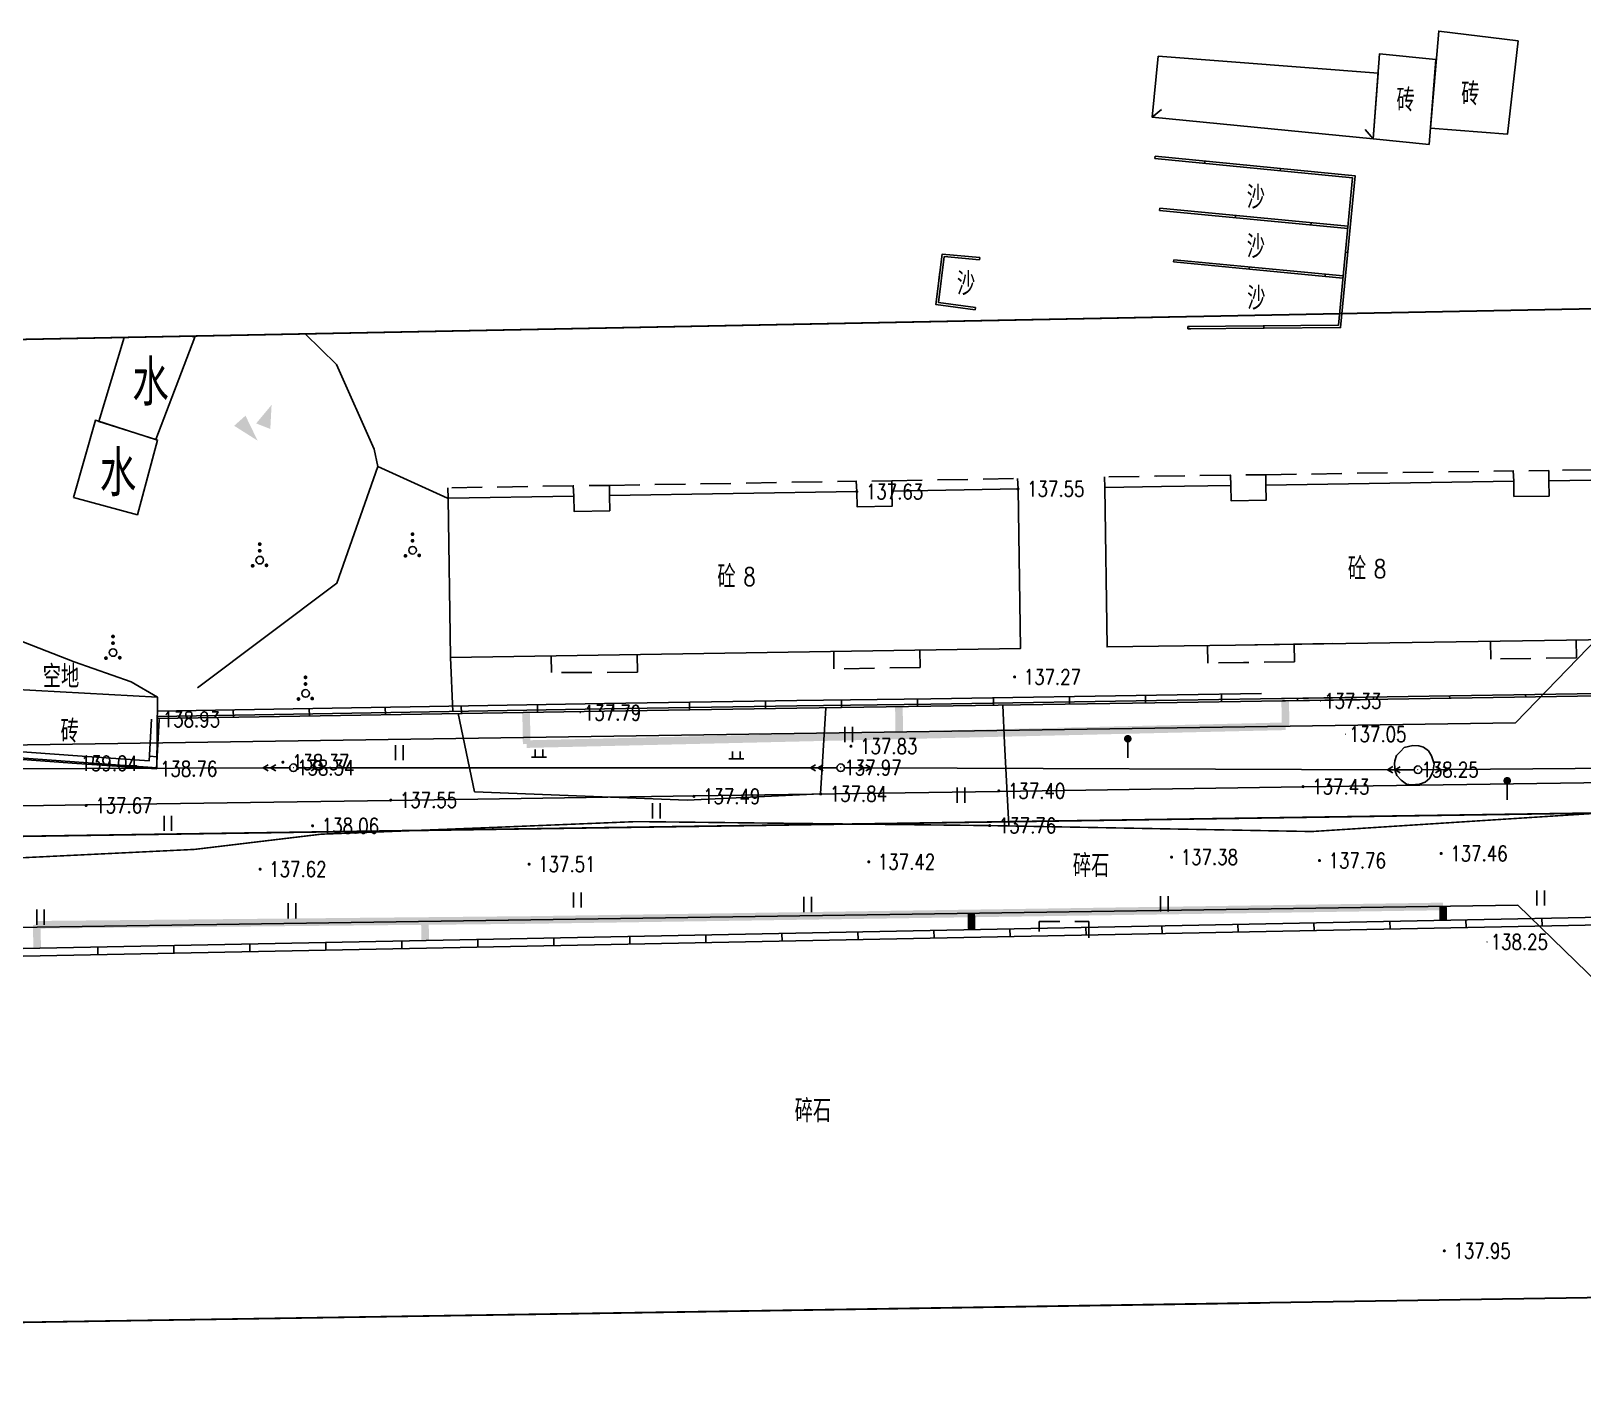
# Model space of a CAD drawing. Extents: x 529262 to 576451, y 2694391 to 2717535.
# Drawn here: x 564620.4 to 564722.4, y 2709980.8 to 2710069.6 of the extents above; entities that cross this region are included whole.
import ezdxf
from ezdxf.enums import TextEntityAlignment as Align
from ezdxf.xclip import XClip

# ---------------------------------------------------------------- set-up
doc = ezdxf.new("R2010")
doc.units = 0
doc.header["$XCLIPFRAME"] = 0
for name, pattern in [('ACAD_ISO12W100', [22, 12, -3, 0.5, -3, 0.5, -3]), ('X2', [10, 8, -2]), ('X5', [3, 2, -1])]:
    doc.linetypes.add(name, pattern=pattern)
for name, color, linetype in [('DLDW', 8, 'Continuous'), ('DLSS', 4, 'Continuous'), ('DMTZ', 8, 'Continuous'), ('GCD', 8, 'Continuous'), ('GPSCOMMON', 7, 'Continuous'), ('GXYZ', 8, 'Continuous'), ('JMD', 8, 'Continuous'), ('PP-COM', 7, 'Continuous'), ('RD-中线', 40, 'Continuous'), ('RD-红线', 7, 'Continuous'), ('ZBTZ', 8, 'Continuous'), ('ZJ', 7, 'Continuous'), ('污水管径标注_W10-', 202, 'Continuous'), ('道路中线', 90, 'Continuous')]:
    doc.layers.add(name, color=color, linetype=linetype)
doc.layers.add('控制界线1', color=30, linetype='ACAD_ISO12W100', lineweight=35)
doc.styles.add('HZ', font='rs.shx', dxfattribs={"width": 0.8, "bigfont": 'hztxt.shx'})
doc.linetypes.add('1033B', pattern='A,1,[159,AAA.SHX,S=1,R=0,X=0,Y=0],1', length=2)
doc.linetypes.add('10421', pattern='A,2,[150,AAA.SHX,S=0.5,R=0,X=0,Y=0.5],1e-11', length=2)
doc.linetypes.add('10422', pattern='A,0.75,[150,AAA.SHX,S=0.5,R=0,X=0,Y=0.5],1.5,[177,AAA.SHX,S=1,R=0,X=0,Y=0.4],0.75', length=3)
doc.linetypes.add('1161', pattern='A,0,[149,AAA.SHX,S=0.15,R=0,X=0,Y=0],-1.6', length=1.6)

# ---------------------------------------------------------------- blocks, each defined once
blk = doc.blocks.new('A$C19FD0107')
at = {"layer": 'RD-中线', "color": 8, "linetype": 'Continuous'}
blk.add_lwpolyline([(-6145.95, 15629.53), (-6583.68, 15623.04, -0.057862), (-6611.22, 15625.82), (-6627.55, 15629.41, 0.058625), (-6655.45, 15632.19), (-7132.06, 15623.67)], format="xyb", dxfattribs=at)
at = {"layer": 'RD-红线', "color": 8}
for points in [[(-6280.01, 15633.54), (-6271.14, 15642.67, 0.41408)], [(-6270.71, 15612.67), (-6279.85, 15621.54, 0.414347)]]:
    blk.add_lwpolyline(points, format="xyb", dxfattribs=at)
at = {"layer": 'RD-红线', "color": 8, "linetype": 'Continuous', "flags": 128}
for points in [[(-6280.01, 15633.54), (-6588.43, 15628.97)], [(-6279.85, 15621.54), (-6589.7, 15616.95)]]:
    blk.add_lwpolyline(points, dxfattribs=at)
blk = doc.blocks.new('GC200')
at = {"linetype": 'Continuous', "const_width": 0.2, "flags": 128}
blk.add_lwpolyline([(-0.1, 0, 1), (0.1, 0, 1)], format="xyb", close=True, dxfattribs=at)
blk = doc.blocks.new('gc013a')
at = {"linetype": 'Continuous'}
blk.add_line((0.5, 0), (4, 0), dxfattribs=at)
at = {"linetype": 'Continuous', "flags": 128}
for points in [[(2.31, -0.4), (3, 0), (2.31, 0.4)], [(3.31, -0.4), (4, 0), (3.31, 0.4)]]:
    blk.add_lwpolyline(points, dxfattribs=at)
blk = doc.blocks.new('gc170')
at = {"color": 8, "linetype": 'Continuous'}
blk.add_circle((0, 0), 0.5, dxfattribs=at)
blk = doc.blocks.new('gc165')
at = {"color": 8}
blk.add_line((0, 0), (0, 2), dxfattribs=at)
at = {"color": 8, "const_width": 0.5}
blk.add_lwpolyline([(-0.25, 2.5, 1), (0.25, 2.5, 1)], format="xyb", close=True, dxfattribs=at)
blk = doc.blocks.new('gc090')
at = {"color": 8}
for points in [[(1.07, 1.45, 0, 1, 0), (0.52, 0.05, 1, 1, 0)], [(-1.02, 0.41, 1, 0, 0), (0.15, -0.9, 0, 0, 0)]]:
    blk.add_lwpolyline(points, format="xyseb", dxfattribs=at)
blk = doc.blocks.new('gc121')
at = {"color": 8}
for p, q in [((-0.5, -1), (-0.5, 1)), ((0.5, -1), (0.5, 1))]:
    blk.add_line(p, q, dxfattribs=at)
blk = doc.blocks.new('gc119')
at = {"color": 8}
for p, q in [((-1, 0), (1, 0)), ((-0.5, 1), (-0.5, 0)), ((0.5, 1), (0.5, 0))]:
    blk.add_line(p, q, dxfattribs=at)
blk = doc.blocks.new('gc160')
at = {"color": 8, "const_width": 0.25}
for points in [[(1.58, 3.35, 1), (1.83, 3.35, 1)], [(1.58, 2.48, 1), (1.83, 2.48, 1)], [(0.65, 0.5, 1), (0.9, 0.5, 1)], [(2.46, 0.56, 1), (2.71, 0.56, 1)]]:
    blk.add_lwpolyline(points, format="xyb", close=True, dxfattribs=at)
at = {"color": 8}
blk.add_circle((1.71, 1.24), 0.5, dxfattribs=at)

msp = doc.modelspace()

# ---------------------------------------------------------------- linework, layer by layer
at = {"layer": 'DLDW', "color": 252, "linetype": '10421', "flags": 128}
msp.add_lwpolyline([(564630.906, 2710049.57), (564631.125, 2710049.509), (564628.576, 2710042.768), (564624.821, 2710043.967), (564626.494, 2710049.483)], dxfattribs=at)
msp.add_lwpolyline([(564623.157, 2710038.968), (564624.599, 2710044.038), (564628.684, 2710042.734), (564627.359, 2710037.824)], close=True, dxfattribs=at)
at = {"layer": 'DLSS', "linetype": 'X5'}
msp.add_line((564706.807, 2710025.65), (564707.78, 2710025.665), dxfattribs=at)
msp.add_line((564706.807, 2710025.65), (564707.78, 2710025.665), dxfattribs=at)
at = {"layer": 'DLSS', "linetype": 'X2', "const_width": 0.1, "elevation": 139.065, "flags": 128}
msp.add_lwpolyline([(564614.998, 2710015.203), (564616.215, 2710015.098), (564631.121, 2710015.821), (564639.419, 2710016.818), (564650.528, 2710017.256), (564660.184, 2710017.649), (564683.411, 2710017.386), (564704.59, 2710016.995), (564817.388, 2710024.229), (564820.313, 2710026.08), (564830.77, 2710029.122)], dxfattribs=at)
at = {"layer": 'DMTZ', "linetype": '1033B', "elevation": 140.093, "flags": 128}
msp.add_lwpolyline([(564638.381, 2710049.716), (564640.445, 2710047.708), (564642.92, 2710042.144), (564643.162, 2710040.996), (564640.468, 2710033.317), (564631.304, 2710026.446)], dxfattribs=at)
at = {"layer": 'DMTZ', "linetype": '10422', "elevation": 138.378, "flags": 128}
msp.add_lwpolyline([(564710.828, 2710020.114), (564710.466, 2710020.364), (564710.197, 2710020.689), (564710.086, 2710020.976), (564710.028, 2710021.455), (564710.058, 2710021.634), (564710.16, 2710021.995), (564710.42, 2710022.264), (564710.679, 2710022.524), (564711.249, 2710022.662), (564711.643, 2710022.626), (564711.949, 2710022.533), (564712.265, 2710022.292), (564712.468, 2710021.977), (564712.635, 2710021.439), (564712.561, 2710020.911), (564712.366, 2710020.512), (564712.061, 2710020.244), (564711.68, 2710020.114), (564711.124, 2710020.058)], close=True, dxfattribs=at)
at = {"layer": 'GPSCOMMON', "const_width": 0.5}
for points in [[(564652.959, 2710022.744), (564652.924, 2710024.821)], [(564677.466, 2710023.32), (564677.439, 2710025.2)], [(564702.871, 2710023.917), (564702.845, 2710025.587)], [(564652.959, 2710022.744), (564702.871, 2710023.917)], [(564653.13, 2710011.179), (564713.224, 2710012.069)], [(564682.202, 2710011.61), (564682.224, 2710010.544)], [(564713.224, 2710012.069), (564713.242, 2710011.16)], [(564653.13, 2710011.179), (564620.736, 2710010.864)], [(564620.736, 2710010.864), (564620.767, 2710009.324)], [(564646.264, 2710011.112), (564646.29, 2710009.831)]]:
    msp.add_lwpolyline(points, dxfattribs=at)
at = {"layer": 'GXYZ', "linetype": 'Continuous'}
for p, q in [((564635.622, 2710021.18), (564608.775, 2710021.077)), ((564671.617, 2710021.19), (564639.622, 2710021.188)), ((564709.57, 2710021.063), (564675.617, 2710021.183)), ((564755.379, 2710021.427), (564713.57, 2710021.073))]:
    msp.add_line(p, q, dxfattribs=at)
at = {"layer": 'JMD', "linetype": 'Continuous'}
for p, q in [((564694.101, 2710063.965), (564694.718, 2710064.474)), ((564708.623, 2710062.554), (564708.108, 2710063.167)), ((564694.289, 2710061.4), (564694.274, 2710061.251)), ((564697.553, 2710061.08), (564697.539, 2710060.931)), ((564702.529, 2710060.593), (564702.515, 2710060.443)), ((564694.595, 2710057.981), (564694.58, 2710057.832)), ((564699.572, 2710057.503), (564699.557, 2710057.354)), ((564704.549, 2710057.025), (564704.535, 2710056.876)), ((564706.974, 2710056.792), (564706.96, 2710056.643)), ((564682.745, 2710054.596), (564682.758, 2710054.745)), ((564695.523, 2710054.596), (564695.508, 2710054.447)), ((564706.96, 2710055.072), (564706.81, 2710055.086)), ((564680.071, 2710053.273), (564680.135, 2710053.769)), ((564700.5, 2710054.118), (564700.485, 2710053.969)), ((564705.477, 2710053.64), (564705.463, 2710053.491)), ((564706.661, 2710053.526), (564706.646, 2710053.377)), ((564682.486, 2710051.446), (564682.465, 2710051.297)), ((564696.446, 2710050.044), (564696.444, 2710050.194)), ((564696.446, 2710050.044), (564696.444, 2710050.194)), ((564701.445, 2710050.089), (564701.444, 2710050.239)), ((564701.445, 2710050.089), (564701.444, 2710050.239)), ((564698.664, 2710025.521), (564698.656, 2710026.021)), ((564718.661, 2710025.838), (564718.659, 2710025.988)), ((564633.672, 2710024.503), (564633.663, 2710025.002)), ((564638.671, 2710024.585), (564638.663, 2710025.085)), ((564643.67, 2710024.668), (564643.662, 2710025.168)), ((564648.67, 2710024.751), (564648.661, 2710025.25)), ((564653.669, 2710024.833), (564653.661, 2710025.333)), ((564653.669, 2710024.833), (564653.666, 2710024.983)), ((564658.668, 2710024.915), (564658.66, 2710025.415)), ((564658.668, 2710024.915), (564658.666, 2710025.065)), ((564663.668, 2710024.994), (564663.66, 2710025.493)), ((564663.668, 2710024.994), (564663.665, 2710025.144)), ((564668.667, 2710025.072), (564668.659, 2710025.572)), ((564668.667, 2710025.072), (564668.665, 2710025.222)), ((564673.666, 2710025.146), (564673.659, 2710025.646)), ((564673.666, 2710025.146), (564673.664, 2710025.296)), ((564678.666, 2710025.218), (564678.659, 2710025.717)), ((564678.666, 2710025.218), (564678.664, 2710025.368)), ((564678.666, 2710025.218), (564678.664, 2710025.368)), ((564683.665, 2710025.292), (564683.658, 2710025.792)), ((564683.665, 2710025.292), (564683.663, 2710025.442)), ((564683.665, 2710025.292), (564683.663, 2710025.442)), ((564688.665, 2710025.368), (564688.657, 2710025.868)), ((564688.665, 2710025.368), (564688.663, 2710025.518)), ((564688.665, 2710025.368), (564688.663, 2710025.518)), ((564693.664, 2710025.444), (564693.657, 2710025.944)), ((564693.664, 2710025.444), (564693.662, 2710025.594)), ((564693.664, 2710025.444), (564693.662, 2710025.594)), ((564698.664, 2710025.521), (564698.661, 2710025.671)), ((564698.664, 2710025.521), (564698.661, 2710025.671)), ((564703.663, 2710025.6), (564703.661, 2710025.75)), ((564703.663, 2710025.6), (564703.661, 2710025.75)), ((564703.663, 2710025.6), (564703.661, 2710025.75)), ((564703.663, 2710025.6), (564703.661, 2710025.75)), ((564708.662, 2710025.679), (564708.66, 2710025.829)), ((564708.662, 2710025.679), (564708.66, 2710025.829)), ((564713.662, 2710025.758), (564713.659, 2710025.908)), ((564628.672, 2710024.42), (564628.67, 2710024.57)), ((564633.672, 2710024.503), (564633.669, 2710024.652)), ((564638.671, 2710024.585), (564638.669, 2710024.735)), ((564643.67, 2710024.668), (564643.668, 2710024.818)), ((564648.67, 2710024.751), (564648.667, 2710024.9)), ((564624.416, 2710021.407), (564624.451, 2710021.906)), ((564624.416, 2710021.407), (564624.451, 2710021.906)), ((564628.65, 2710021.917), (564628.151, 2710021.945)), ((564628.65, 2710021.917), (564628.151, 2710021.945)), ((564689.737, 2710010.693), (564689.747, 2710010.193)), ((564694.736, 2710010.792), (564694.746, 2710010.292)), ((564699.735, 2710010.892), (564699.745, 2710010.392)), ((564704.734, 2710010.991), (564704.744, 2710010.491)), ((564709.733, 2710011.09), (564709.743, 2710010.59)), ((564714.732, 2710011.189), (564714.742, 2710010.689)), ((564719.731, 2710011.289), (564719.741, 2710010.789)), ((564639.747, 2710009.701), (564639.757, 2710009.201)), ((564644.746, 2710009.8), (564644.756, 2710009.3)), ((564649.745, 2710009.899), (564649.755, 2710009.399)), ((564654.744, 2710009.999), (564654.754, 2710009.499)), ((564659.743, 2710010.098), (564659.753, 2710009.598)), ((564664.742, 2710010.197), (564664.752, 2710009.697)), ((564669.741, 2710010.296), (564669.751, 2710009.796)), ((564674.74, 2710010.395), (564674.75, 2710009.896)), ((564679.739, 2710010.495), (564679.749, 2710009.995)), ((564684.738, 2710010.594), (564684.748, 2710010.094)), ((564624.75, 2710009.403), (564624.76, 2710008.903)), ((564629.749, 2710009.502), (564629.759, 2710009.002)), ((564634.748, 2710009.602), (564634.758, 2710009.102))]:
    msp.add_line(p, q, dxfattribs=at)
at = {"layer": 'JMD', "linetype": 'Continuous', "elevation": 137.126, "flags": 128}
msp.add_lwpolyline([(564712.394, 2710063.234), (564717.461, 2710062.842), (564718.159, 2710068.981), (564712.943, 2710069.631)], close=True, dxfattribs=at)
at = {"layer": 'JMD', "linetype": 'Continuous', "flags": 128}
for points in [[(564694.482, 2710067.98), (564694.101, 2710063.965), (564708.623, 2710062.554), (564708.956, 2710066.86)], [(564712.312, 2710062.176), (564712.744, 2710067.759), (564709.055, 2710068.137), (564708.623, 2710062.554)], [(564647.959, 2710028.428), (564647.791, 2710038.916), (564656.056, 2710039.044), (564656.072, 2710038.044), (564658.421, 2710038.083), (564658.405, 2710039.083), (564674.668, 2710039.347), (564674.684, 2710038.347), (564676.99, 2710038.385), (564676.974, 2710039.385), (564685.272, 2710039.524), (564685.439, 2710029.036)], [(564647.959, 2710028.428), (564647.791, 2710038.916), (564656.056, 2710039.044), (564656.072, 2710038.044), (564658.421, 2710038.083), (564658.405, 2710039.083), (564674.668, 2710039.347), (564674.684, 2710038.347), (564676.99, 2710038.385), (564676.974, 2710039.385), (564685.272, 2710039.524), (564685.439, 2710029.036)], [(564617.445, 2710026.455), (564628.686, 2710025.82), (564628.642, 2710021.181), (564617.168, 2710022.012)]]:
    msp.add_lwpolyline(points, close=True, dxfattribs=at)
at = {"layer": 'JMD', "linetype": 'Continuous'}
for points in [[(564696.444, 2710050.194), (564706.349, 2710050.284), (564707.28, 2710059.976), (564694.274, 2710061.251)], [(564696.446, 2710050.044), (564706.486, 2710050.135), (564707.444, 2710060.111), (564694.289, 2710061.4)], [(564682.758, 2710054.745), (564680.288, 2710054.964), (564679.865, 2710051.661), (564682.465, 2710051.297)], [(564682.745, 2710054.596), (564680.419, 2710054.802), (564680.033, 2710051.789), (564682.486, 2710051.446)], [(564696.444, 2710050.194), (564696.574, 2710050.195)], [(564696.446, 2710050.044), (564696.642, 2710050.046)]]:
    msp.add_lwpolyline(points, dxfattribs=at)
at = {"layer": 'JMD', "linetype": 'Continuous', "flags": 128}
for points in [[(564694.58, 2710057.832), (564706.96, 2710056.643)], [(564694.595, 2710057.981), (564706.974, 2710056.792)], [(564695.523, 2710054.596), (564706.661, 2710053.526)], [(564695.508, 2710054.447), (564706.646, 2710053.377)], [(564699.568, 2710029.26), (564691.13, 2710029.135), (564690.977, 2710039.623), (564694.701, 2710039.678)], [(564699.568, 2710029.26), (564691.13, 2710029.135), (564690.977, 2710039.623), (564694.701, 2710039.678)], [(564694.701, 2710039.678), (564699.27, 2710039.746), (564699.285, 2710038.746), (564701.588, 2710038.777), (564701.573, 2710039.777), (564717.871, 2710040.028), (564717.886, 2710039.028), (564720.203, 2710039.052), (564720.188, 2710040.052), (564728.458, 2710040.178), (564728.611, 2710029.69), (564699.568, 2710029.26)], [(564694.701, 2710039.678), (564699.27, 2710039.746), (564699.285, 2710038.746), (564701.588, 2710038.777), (564701.584, 2710039.04)], [(564705.934, 2710029.354), (564699.568, 2710029.26)], [(564628.664, 2710024.92), (564658.067, 2710025.406), (564670.722, 2710025.604), (564679.534, 2710025.73), (564695.737, 2710025.975), (564701.287, 2710026.063)], [(564701.225, 2710025.712), (564747.006, 2710026.436), (564762.969, 2710026.658), (564783.387, 2710026.955)], [(564701.295, 2710025.563), (564747.009, 2710026.286), (564762.971, 2710026.508), (564783.389, 2710026.805)], [(564628.67, 2710024.57), (564658.073, 2710025.056), (564670.727, 2710025.254), (564679.538, 2710025.38), (564695.742, 2710025.625), (564701.225, 2710025.712)], [(564628.67, 2710024.57), (564658.073, 2710025.056), (564670.727, 2710025.254), (564679.538, 2710025.38), (564695.742, 2710025.625), (564701.225, 2710025.712)], [(564628.672, 2710024.42), (564658.076, 2710024.906), (564670.73, 2710025.104), (564679.541, 2710025.23), (564695.745, 2710025.475), (564701.295, 2710025.563)], [(564628.672, 2710024.42), (564658.076, 2710024.906), (564670.73, 2710025.104), (564679.541, 2710025.23), (564695.745, 2710025.475), (564701.295, 2710025.563)], [(564701.225, 2710025.712), (564707.525, 2710025.811)], [(564701.295, 2710025.563), (564707.592, 2710025.662)], [(564599.688, 2710024.285), (564601.306, 2710024.329), (564602.78, 2710023.47), (564606.136, 2710023.232), (564623.417, 2710021.978), (564628.134, 2710021.651), (564628.29, 2710024.392)], [(564599.688, 2710024.285), (564601.306, 2710024.329), (564602.78, 2710023.47), (564606.136, 2710023.232), (564623.417, 2710021.978), (564628.134, 2710021.651), (564628.29, 2710024.392)], [(564599.702, 2710023.785), (564601.177, 2710023.825), (564602.629, 2710022.979), (564606.1, 2710022.733), (564623.382, 2710021.479), (564628.605, 2710021.117), (564628.789, 2710024.364)], [(564599.702, 2710023.785), (564601.177, 2710023.825), (564602.629, 2710022.979), (564606.1, 2710022.733), (564623.382, 2710021.479), (564628.605, 2710021.117), (564628.789, 2710024.364)], [(564829.709, 2710013.472), (564472.921, 2710006.389)], [(564829.719, 2710012.972), (564472.931, 2710005.89)]]:
    msp.add_lwpolyline(points, dxfattribs=at)
at = {"layer": 'JMD', "linetype": 'X5'}
for points in [[(564699.27, 2710039.746), (564699.241, 2710040.428), (564690.963, 2710040.311), (564690.977, 2710039.623)], [(564699.27, 2710039.746), (564699.241, 2710040.428), (564690.963, 2710040.311), (564690.977, 2710039.623)], [(564699.27, 2710039.746), (564699.241, 2710040.428), (564694.383, 2710040.359)], [(564699.27, 2710039.746), (564699.241, 2710040.428), (564694.383, 2710040.359)], [(564701.573, 2710039.777), (564701.578, 2710040.458), (564717.842, 2710040.71), (564717.871, 2710040.028)], [(564656.056, 2710039.044), (564656.027, 2710039.726), (564647.781, 2710039.594), (564647.791, 2710038.916)], [(564658.405, 2710039.083), (564658.396, 2710039.756), (564674.639, 2710040.029), (564674.668, 2710039.347)], [(564658.405, 2710039.083), (564658.396, 2710039.756), (564674.639, 2710040.029), (564674.668, 2710039.347)], [(564676.974, 2710039.385), (564676.976, 2710040.059), (564685.232, 2710040.203), (564685.272, 2710039.524)], [(564676.974, 2710039.385), (564676.976, 2710040.059), (564685.232, 2710040.203), (564685.272, 2710039.524)], [(564703.445, 2710029.317), (564703.462, 2710028.161), (564697.749, 2710028.069), (564697.731, 2710029.233)], [(564703.445, 2710029.317), (564703.462, 2710028.161), (564697.749, 2710028.069), (564697.731, 2710029.233)], [(564703.445, 2710029.317), (564703.462, 2710028.161), (564700.107, 2710028.107)], [(564703.445, 2710029.317), (564703.462, 2710028.161), (564700.107, 2710028.107)], [(564721.985, 2710029.592), (564722.003, 2710028.425), (564716.365, 2710028.332), (564716.347, 2710029.508)], [(564660.227, 2710028.627), (564660.246, 2710027.47), (564654.59, 2710027.446), (564654.572, 2710028.536)], [(564678.821, 2710028.929), (564678.84, 2710027.785), (564673.17, 2710027.683), (564673.151, 2710028.837)], [(564678.821, 2710028.929), (564678.84, 2710027.785), (564673.17, 2710027.683), (564673.151, 2710028.837)]]:
    msp.add_lwpolyline(points, dxfattribs=at)
at = {"layer": 'JMD', "linetype": 'X5', "elevation": 137.55, "flags": 128}
for points in [[(564701.573, 2710039.777), (564701.578, 2710040.458), (564699.241, 2710040.428), (564699.27, 2710039.746)], [(564701.573, 2710039.777), (564701.578, 2710040.458), (564699.241, 2710040.428), (564699.27, 2710039.746)], [(564701.573, 2710039.777), (564701.578, 2710040.458), (564699.241, 2710040.428), (564699.27, 2710039.746)], [(564701.573, 2710039.777), (564701.578, 2710040.458), (564699.241, 2710040.428), (564699.27, 2710039.746)], [(564720.188, 2710040.052), (564720.179, 2710040.74), (564717.842, 2710040.71), (564717.871, 2710040.028)], [(564658.405, 2710039.083), (564658.396, 2710039.756), (564656.027, 2710039.726), (564656.056, 2710039.044)], [(564676.974, 2710039.385), (564676.976, 2710040.059), (564674.639, 2710040.029), (564674.668, 2710039.347)], [(564676.974, 2710039.385), (564676.976, 2710040.059), (564674.639, 2710040.029), (564674.668, 2710039.347)]]:
    msp.add_lwpolyline(points, dxfattribs=at)
at = {"layer": 'JMD', "linetype": 'X5', "flags": 128}
for points in [[(564728.458, 2710040.178), (564728.421, 2710040.837), (564720.179, 2710040.74), (564720.188, 2710040.052)], [(564689.94, 2710009.995), (564689.925, 2710011.088), (564686.664, 2710011.074), (564686.68, 2710009.947)], [(564689.94, 2710009.995), (564689.925, 2710011.088), (564686.664, 2710011.074), (564686.68, 2710009.947)], [(564689.94, 2710009.995), (564689.925, 2710011.088), (564686.664, 2710011.074), (564686.68, 2710009.947)]]:
    msp.add_lwpolyline(points, dxfattribs=at)
at = {"layer": 'ZBTZ', "linetype": '1161', "elevation": 140.093, "flags": 128}
msp.add_lwpolyline([(564643.162, 2710040.996), (564647.744, 2710038.916)], dxfattribs=at)
at = {"layer": 'ZBTZ', "linetype": '1161', "flags": 128}
for points in [[(564614.998, 2710031.289), (564615.368, 2710031.21), (564623.204, 2710028.153), (564626.948, 2710026.841), (564628.686, 2710025.82), (564628.686, 2710025.82)], [(564647.959, 2710028.428), (564648.108, 2710024.891)]]:
    msp.add_lwpolyline(points, dxfattribs=at)
at = {"layer": 'ZBTZ', "linetype": '1161'}
for points in [[(564672.625, 2710025.131), (564672.291, 2710019.468), (564663.52, 2710019.047), (564649.537, 2710019.613), (564648.457, 2710024.747)], [(564672.625, 2710025.131), (564672.291, 2710019.468), (564663.52, 2710019.047), (564649.537, 2710019.613), (564648.457, 2710024.747)], [(564684.675, 2710017.363), (564684.652, 2710017.813), (564684.395, 2710022.797), (564684.266, 2710025.301)], [(564684.675, 2710017.363), (564684.652, 2710017.813), (564684.395, 2710022.797), (564684.266, 2710025.301)], [(564684.675, 2710017.363), (564684.652, 2710017.813), (564684.395, 2710022.797), (564684.266, 2710025.301)]]:
    msp.add_lwpolyline(points, dxfattribs=at)
at = {"layer": '控制界线1', "color": 252, "linetype": 'Continuous', "flags": 128}
for points in [[(564755.82, 2710052.009), (564381.075, 2710044.69), (564375.334, 2709980.803), (564584.871, 2709984.176), (564781.181, 2709987.275)], [(564755.82, 2710052.009), (564381.075, 2710044.69), (564375.334, 2709980.803), (564584.871, 2709984.176), (564781.181, 2709987.275)], [(564755.82, 2710052.009), (564381.075, 2710044.69), (564375.334, 2709980.803), (564584.871, 2709984.176), (564781.181, 2709987.275)], [(564696.282, 2710050.846), (564381.075, 2710044.69), (564375.334, 2709980.803), (564584.871, 2709984.176), (564701.191, 2709986.012)], [(564696.282, 2710050.846), (564381.075, 2710044.69), (564375.334, 2709980.803), (564584.871, 2709984.176), (564701.191, 2709986.012)], [(564696.282, 2710050.846), (564381.075, 2710044.69), (564375.334, 2709980.803), (564584.871, 2709984.176), (564701.191, 2709986.012)]]:
    msp.add_lwpolyline(points, dxfattribs=at)
at = {"layer": '污水管径标注_W10-'}
msp.add_lwpolyline([(564504.036, 2710016.969), (564524.034, 2710017.266), (564544.031, 2710017.562), (564564.029, 2710017.859), (564584.027, 2710018.155), (564604.025, 2710018.452), (564624.023, 2710018.748), (564644.02, 2710019.044), (564664.018, 2710019.341), (564684.016, 2710019.637), (564704.014, 2710019.934), (564724.012, 2710020.23), (564744.009, 2710020.527), (564764.007, 2710020.854), (564784.004, 2710021.181), (564804.002, 2710021.45), (564824, 2710021.718)], dxfattribs=at)
at = {"layer": '道路中线'}
msp.add_lwpolyline([(564377.047, 2710013.07), (564855.244, 2710020.159)], dxfattribs=at)

# ---------------------------------------------------------------- block references
at = {"layer": 'DMTZ', "linetype": 'Continuous', "rotation": 0.0144706363646482}
msp.add_blockref('gc090', (564635.113, 2710043.598, -0.055), dxfattribs=at)
at = {"layer": 'GCD', "linetype": 'Continuous'}
ref = msp.add_blockref('GC200', (564674.668, 2710039.347, 137.63), dxfattribs=dict(at, xscale=0.5, yscale=0.5, zscale=0.5))
ref.add_attrib('height', '137.63', dxfattribs={"linetype": 'Continuous', "height": 1, "style": 'HZ', "width": 0.8}).set_placement((564675.268, 2710039.347, 137.63), align=Align.MIDDLE_LEFT)
ref = msp.add_blockref('GC200', (564685.272, 2710039.524, 137.548), dxfattribs=dict(at, xscale=0.5, yscale=0.5, zscale=0.5))
ref.add_attrib('height', '137.55', dxfattribs={"linetype": 'Continuous', "height": 1, "style": 'HZ', "width": 0.8}).set_placement((564685.872, 2710039.524, 137.548), align=Align.MIDDLE_LEFT)
ref = msp.add_blockref('GC200', (564685.048, 2710027.159, 137.271), dxfattribs=dict(at, xscale=0.5, yscale=0.5, zscale=0.5))
ref.add_attrib('height', '137.27', dxfattribs={"linetype": 'Continuous', "height": 1, "style": 'HZ', "width": 0.8}).set_placement((564685.648, 2710027.159, 137.271), align=Align.MIDDLE_LEFT)
ref = msp.add_blockref('GC200', (564705.165, 2710025.579, 137.329), dxfattribs=dict(at, xscale=0.1999999999534339, yscale=0.1999999999534339, zscale=0.1999999999534339))
ref.add_attrib('height', '137.33', dxfattribs={"linetype": 'Continuous', "height": 1, "style": 'HZ', "width": 0.8}).set_placement((564705.405, 2710025.579, 137.329), align=Align.MIDDLE_LEFT)
ref = msp.add_blockref('GC200', (564705.165, 2710025.579, 137.329), dxfattribs=dict(at, xscale=0.1999999999534339, yscale=0.1999999999534339, zscale=0.1999999999534339))
ref.add_attrib('height', '137.33', dxfattribs={"linetype": 'Continuous', "height": 1, "style": 'HZ', "width": 0.8}).set_placement((564705.405, 2710025.579, 137.329), align=Align.MIDDLE_LEFT)
ref = msp.add_blockref('GC200', (564656.484, 2710024.803, 137.793), dxfattribs=dict(at, xscale=0.1999999999534339, yscale=0.1999999999534339, zscale=0.1999999999534339))
ref.add_attrib('height', '137.79', dxfattribs={"linetype": 'Continuous', "height": 1, "style": 'HZ', "width": 0.8}).set_placement((564656.724, 2710024.803, 137.793), align=Align.MIDDLE_LEFT)
ref = msp.add_blockref('GC200', (564656.484, 2710024.803, 137.793), dxfattribs=dict(at, xscale=0.1999999999534339, yscale=0.1999999999534339, zscale=0.1999999999534339))
ref.add_attrib('height', '137.79', dxfattribs={"linetype": 'Continuous', "height": 1, "style": 'HZ', "width": 0.8}).set_placement((564656.724, 2710024.803, 137.793), align=Align.MIDDLE_LEFT)
ref = msp.add_blockref('GC200', (564628.785, 2710024.367, 138.925), dxfattribs=dict(at, xscale=0.1999999999534339, yscale=0.1999999999534339, zscale=0.1999999999534339))
ref.add_attrib('height', '138.93', dxfattribs={"linetype": 'Continuous', "height": 1, "style": 'HZ', "width": 0.8}).set_placement((564629.025, 2710024.367, 138.925), align=Align.MIDDLE_LEFT)
ref = msp.add_blockref('GC200', (564628.785, 2710024.367, 138.925), dxfattribs=dict(at, xscale=0.1999999999534339, yscale=0.1999999999534339, zscale=0.1999999999534339))
ref.add_attrib('height', '138.93', dxfattribs={"linetype": 'Continuous', "height": 1, "style": 'HZ', "width": 0.8}).set_placement((564629.025, 2710024.367, 138.925), align=Align.MIDDLE_LEFT)
ref = msp.add_blockref('GC200', (564674.287, 2710022.604, 137.826), dxfattribs=dict(at, xscale=0.5, yscale=0.5, zscale=0.5))
ref.add_attrib('height', '137.83', dxfattribs={"linetype": 'Continuous', "height": 1, "style": 'HZ', "width": 0.8}).set_placement((564674.887, 2710022.604, 137.826), align=Align.MIDDLE_LEFT)
ref = msp.add_blockref('GC200', (564706.81, 2710023.396, 137.051), dxfattribs=dict(at, xscale=0.1999999999534339, yscale=0.1999999999534339, zscale=0.1999999999534339))
ref.add_attrib('height', '137.05', dxfattribs={"linetype": 'Continuous', "height": 1, "style": 'HZ', "width": 0.8}).set_placement((564707.05, 2710023.396, 137.051), align=Align.MIDDLE_LEFT)
ref = msp.add_blockref('GC200', (564706.81, 2710023.396, 137.051), dxfattribs=dict(at, xscale=0.1999999999534339, yscale=0.1999999999534339, zscale=0.1999999999534339))
ref.add_attrib('height', '137.05', dxfattribs={"linetype": 'Continuous', "height": 1, "style": 'HZ', "width": 0.8}).set_placement((564707.05, 2710023.396, 137.051), align=Align.MIDDLE_LEFT)
ref = msp.add_blockref('GC200', (564623.378, 2710021.482, 139.044), dxfattribs=dict(at, xscale=0.1999999999534339, yscale=0.1999999999534339, zscale=0.1999999999534339))
ref.add_attrib('height', '139.04', dxfattribs={"linetype": 'Continuous', "height": 1, "style": 'HZ', "width": 0.8}).set_placement((564623.618, 2710021.482, 139.044), align=Align.MIDDLE_LEFT)
ref = msp.add_blockref('GC200', (564623.378, 2710021.482, 139.044), dxfattribs=dict(at, xscale=0.1999999999534339, yscale=0.1999999999534339, zscale=0.1999999999534339))
ref.add_attrib('height', '139.04', dxfattribs={"linetype": 'Continuous', "height": 1, "style": 'HZ', "width": 0.8}).set_placement((564623.618, 2710021.482, 139.044), align=Align.MIDDLE_LEFT)
ref = msp.add_blockref('GC200', (564636.929, 2710021.554, 138.365), dxfattribs=dict(at, xscale=0.5, yscale=0.5, zscale=0.5))
ref.add_attrib('height', '138.37', dxfattribs={"linetype": 'Continuous', "height": 1, "style": 'HZ', "width": 0.8}).set_placement((564637.529, 2710021.554, 138.365), align=Align.MIDDLE_LEFT)
ref = msp.add_blockref('GC200', (564628.601, 2710021.12, 138.759), dxfattribs=dict(at, xscale=0.1999999999534339, yscale=0.1999999999534339, zscale=0.1999999999534339))
ref.add_attrib('height', '138.76', dxfattribs={"linetype": 'Continuous', "height": 1, "style": 'HZ', "width": 0.8}).set_placement((564628.841, 2710021.12, 138.759), align=Align.MIDDLE_LEFT)
ref = msp.add_blockref('GC200', (564628.601, 2710021.12, 138.759), dxfattribs=dict(at, xscale=0.1999999999534339, yscale=0.1999999999534339, zscale=0.1999999999534339))
ref.add_attrib('height', '138.76', dxfattribs={"linetype": 'Continuous', "height": 1, "style": 'HZ', "width": 0.8}).set_placement((564628.841, 2710021.12, 138.759), align=Align.MIDDLE_LEFT)
ref = msp.add_blockref('GC200', (564637.619, 2710021.193, 138.335), dxfattribs=dict(at, xscale=0.1999999999534339, yscale=0.1999999999534339, zscale=0.1999999999534339))
ref.add_attrib('height', '138.34', dxfattribs={"linetype": 'Continuous', "height": 1, "style": 'HZ', "width": 0.8}).set_placement((564637.859, 2710021.193, 138.335), align=Align.MIDDLE_LEFT)
ref = msp.add_blockref('GC200', (564637.619, 2710021.193, 138.335), dxfattribs=dict(at, xscale=0.1999999999534339, yscale=0.1999999999534339, zscale=0.1999999999534339))
ref.add_attrib('height', '138.34', dxfattribs={"linetype": 'Continuous', "height": 1, "style": 'HZ', "width": 0.8}).set_placement((564637.859, 2710021.193, 138.335), align=Align.MIDDLE_LEFT)
ref = msp.add_blockref('GC200', (564673.61, 2710021.195, 137.967), dxfattribs=dict(at, xscale=0.1999999999534339, yscale=0.1999999999534339, zscale=0.1999999999534339))
ref.add_attrib('height', '137.97', dxfattribs={"linetype": 'Continuous', "height": 1, "style": 'HZ', "width": 0.8}).set_placement((564673.85, 2710021.195, 137.967), align=Align.MIDDLE_LEFT)
ref = msp.add_blockref('GC200', (564673.61, 2710021.195, 137.967), dxfattribs=dict(at, xscale=0.1999999999534339, yscale=0.1999999999534339, zscale=0.1999999999534339))
ref.add_attrib('height', '137.97', dxfattribs={"linetype": 'Continuous', "height": 1, "style": 'HZ', "width": 0.8}).set_placement((564673.85, 2710021.195, 137.967), align=Align.MIDDLE_LEFT)
ref = msp.add_blockref('GC200', (564711.562, 2710021.062, 138.248), dxfattribs=dict(at, xscale=0.1999999999534339, yscale=0.1999999999534339, zscale=0.1999999999534339))
ref.add_attrib('height', '138.25', dxfattribs={"linetype": 'Continuous', "height": 1, "style": 'HZ', "width": 0.8}).set_placement((564711.802, 2710021.062, 138.248), align=Align.MIDDLE_LEFT)
ref = msp.add_blockref('GC200', (564711.562, 2710021.062, 138.248), dxfattribs=dict(at, xscale=0.1999999999534339, yscale=0.1999999999534339, zscale=0.1999999999534339))
ref.add_attrib('height', '138.25', dxfattribs={"linetype": 'Continuous', "height": 1, "style": 'HZ', "width": 0.8}).set_placement((564711.802, 2710021.062, 138.248), align=Align.MIDDLE_LEFT)
ref = msp.add_blockref('GC200', (564672.291, 2710019.468, 137.844), dxfattribs=dict(at, xscale=0.5, yscale=0.5))
ref.add_attrib('height', '137.84', dxfattribs={"linetype": 'Continuous', "height": 1, "style": 'HZ', "width": 0.8}).set_placement((564672.891, 2710019.468, 137.844), align=Align.MIDDLE_LEFT)
ref = msp.add_blockref('GC200', (564684.012, 2710019.665, 137.4), dxfattribs=dict(at, xscale=0.5, yscale=0.5, zscale=0.5))
ref.add_attrib('height', '137.40', dxfattribs={"linetype": 'Continuous', "height": 1, "style": 'HZ', "width": 0.8}).set_placement((564684.612, 2710019.665, 137.4), align=Align.MIDDLE_LEFT)
ref = msp.add_blockref('GC200', (564704.019, 2710019.946, 137.429), dxfattribs=dict(at, xscale=0.5, yscale=0.5, zscale=0.5))
ref.add_attrib('height', '137.43', dxfattribs={"linetype": 'Continuous', "height": 1, "style": 'HZ', "width": 0.8}).set_placement((564704.619, 2710019.946, 137.429), align=Align.MIDDLE_LEFT)
ref = msp.add_blockref('GC200', (564623.983, 2710018.707, 137.67), dxfattribs=dict(at, xscale=0.5, yscale=0.5, zscale=0.5))
ref.add_attrib('height', '137.67', dxfattribs={"linetype": 'Continuous', "height": 1, "style": 'HZ', "width": 0.8}).set_placement((564624.583, 2710018.707, 137.67), align=Align.MIDDLE_LEFT)
ref = msp.add_blockref('GC200', (564644.017, 2710019.063, 137.55), dxfattribs=dict(at, xscale=0.5, yscale=0.5, zscale=0.5))
ref.add_attrib('height', '137.55', dxfattribs={"linetype": 'Continuous', "height": 1, "style": 'HZ', "width": 0.8}).set_placement((564644.617, 2710019.063, 137.55), align=Align.MIDDLE_LEFT)
ref = msp.add_blockref('GC200', (564663.959, 2710019.309, 137.49), dxfattribs=dict(at, xscale=0.5, yscale=0.5, zscale=0.5))
ref.add_attrib('height', '137.49', dxfattribs={"linetype": 'Continuous', "height": 1, "style": 'HZ', "width": 0.8}).set_placement((564664.559, 2710019.309, 137.49), align=Align.MIDDLE_LEFT)
ref = msp.add_blockref('GC200', (564638.882, 2710017.374, 138.057), dxfattribs=dict(at, xscale=0.5, yscale=0.5, zscale=0.5))
ref.add_attrib('height', '138.06', dxfattribs={"linetype": 'Continuous', "height": 1, "style": 'HZ', "width": 0.8}).set_placement((564639.482, 2710017.374, 138.057), align=Align.MIDDLE_LEFT)
ref = msp.add_blockref('GC200', (564683.411, 2710017.386, 137.759), dxfattribs=dict(at, xscale=0.5, yscale=0.5))
ref.add_attrib('height', '137.76', dxfattribs={"linetype": 'Continuous', "height": 1, "style": 'HZ', "width": 0.8}).set_placement((564684.011, 2710017.386, 137.759), align=Align.MIDDLE_LEFT)
ref = msp.add_blockref('GC200', (564695.372, 2710015.313, 137.38), dxfattribs=dict(at, xscale=0.5, yscale=0.5, zscale=0.5))
ref.add_attrib('height', '137.38', dxfattribs={"linetype": 'Continuous', "height": 1, "style": 'HZ', "width": 0.8}).set_placement((564695.972, 2710015.313, 137.38), align=Align.MIDDLE_LEFT)
ref = msp.add_blockref('GC200', (564713.102, 2710015.553, 137.46), dxfattribs=dict(at, xscale=0.5, yscale=0.5, zscale=0.5))
ref.add_attrib('height', '137.46', dxfattribs={"linetype": 'Continuous', "height": 1, "style": 'HZ', "width": 0.8}).set_placement((564713.702, 2710015.553, 137.46), align=Align.MIDDLE_LEFT)
ref = msp.add_blockref('GC200', (564635.425, 2710014.519, 137.62), dxfattribs=dict(at, xscale=0.5, yscale=0.5, zscale=0.5))
ref.add_attrib('height', '137.62', dxfattribs={"linetype": 'Continuous', "height": 1, "style": 'HZ', "width": 0.8}).set_placement((564636.025, 2710014.519, 137.62), align=Align.MIDDLE_LEFT)
ref = msp.add_blockref('GC200', (564653.118, 2710014.847, 137.51), dxfattribs=dict(at, xscale=0.5, yscale=0.5, zscale=0.5))
ref.add_attrib('height', '137.51', dxfattribs={"linetype": 'Continuous', "height": 1, "style": 'HZ', "width": 0.8}).set_placement((564653.718, 2710014.847, 137.51), align=Align.MIDDLE_LEFT)
ref = msp.add_blockref('GC200', (564675.455, 2710015.001, 137.42), dxfattribs=dict(at, xscale=0.5, yscale=0.5, zscale=0.5))
ref.add_attrib('height', '137.42', dxfattribs={"linetype": 'Continuous', "height": 1, "style": 'HZ', "width": 0.8}).set_placement((564676.055, 2710015.001, 137.42), align=Align.MIDDLE_LEFT)
ref = msp.add_blockref('GC200', (564705.099, 2710015.084, 137.76), dxfattribs=dict(at, xscale=0.5, yscale=0.5, zscale=0.5))
ref.add_attrib('height', '137.76', dxfattribs={"linetype": 'Continuous', "height": 1, "style": 'HZ', "width": 0.8}).set_placement((564705.699, 2710015.084, 137.76), align=Align.MIDDLE_LEFT)
ref = msp.add_blockref('GC200', (564716.118, 2710009.737, 138.25), dxfattribs=dict(at, xscale=0.1999999999534339, yscale=0.1999999999534339, zscale=0.1999999999534339))
ref.add_attrib('height', '138.25', dxfattribs={"linetype": 'Continuous', "height": 1, "style": 'HZ', "width": 0.8}).set_placement((564716.358, 2710009.737, 138.25), align=Align.MIDDLE_LEFT)
ref = msp.add_blockref('GC200', (564716.118, 2710009.737, 138.25), dxfattribs=dict(at, xscale=0.1999999999534339, yscale=0.1999999999534339, zscale=0.1999999999534339))
ref.add_attrib('height', '138.25', dxfattribs={"linetype": 'Continuous', "height": 1, "style": 'HZ', "width": 0.8}).set_placement((564716.358, 2710009.737, 138.25), align=Align.MIDDLE_LEFT)
ref = msp.add_blockref('GC200', (564713.31, 2709989.422, 137.949), dxfattribs=dict(at, xscale=0.5, yscale=0.5, zscale=0.5))
ref.add_attrib('height', '137.95', dxfattribs={"linetype": 'Continuous', "height": 1, "style": 'HZ', "width": 0.8}).set_placement((564713.91, 2709989.422, 137.949), align=Align.MIDDLE_LEFT)
at = {"layer": 'GXYZ', "linetype": 'Continuous'}
for p, xscale, yscale, rotation in [((564637.622, 2710021.188), 0.4999999999992992, 0.4999999999992992, 180.2206371065588), ((564637.622, 2710021.188), 0.5000000000287828, 0.5000000000287828, 0.003550684514269997), ((564673.617, 2710021.19), 0.5000000000287828, 0.5000000000287828, 180.0035506845142), ((564673.617, 2710021.19), 0.4999999999940705, 0.4999999999940705, 359.7970992016623), ((564711.57, 2710021.056), 0.4999999999940705, 0.4999999999940705, 179.7970992016623), ((564711.57, 2710021.056), 0.4999999999946891, 0.4999999999946891, 0.4847586094468439)]:
    msp.add_blockref('gc013a', p, dxfattribs=dict(at, xscale=xscale, yscale=yscale, rotation=rotation))
at = {"layer": 'GXYZ', "linetype": 'Continuous', "xscale": 0.5, "yscale": 0.5}
for p in [(564637.622, 2710021.188), (564673.617, 2710021.19), (564711.57, 2710021.056)]:
    msp.add_blockref('gc170', p, dxfattribs=at)
at = {"layer": 'PP-COM'}
ref = msp.add_blockref('A$C19FD0107', (570997.993, 2694390.603), dxfattribs=at)
XClip(ref).set_block_clipping_path([(-9366.4383134884, 14428.6043910822), (-3328.4480743363, 17452.7484863754)])
at = {"layer": 'ZBTZ', "linetype": 'Continuous', "xscale": 0.5, "yscale": 0.5}
for name, p in [('gc160', (564644.599, 2710034.873)), ('gc160', (564634.549, 2710034.219)), ('gc160', (564624.901, 2710028.147)), ('gc160', (564637.562, 2710025.458)), ('gc121', (564674.13, 2710023.375)), ('gc121', (564674.13, 2710023.375)), ('gc165', (564692.494, 2710021.845)), ('gc165', (564692.494, 2710021.845)), ('gc165', (564692.494, 2710021.845)), ('gc121', (564644.58, 2710022.185)), ('gc121', (564644.58, 2710022.185)), ('gc119', (564653.766, 2710021.879)), ('gc119', (564653.766, 2710021.879)), ('gc119', (564666.751, 2710021.765)), ('gc119', (564666.751, 2710021.765)), ('gc121', (564681.526, 2710019.386)), ('gc121', (564681.526, 2710019.386)), ('gc121', (564681.526, 2710019.386)), ('gc165', (564717.446, 2710019.085)), ('gc165', (564717.446, 2710019.085)), ('gc165', (564717.446, 2710019.085)), ('gc121', (564661.483, 2710018.361)), ('gc121', (564661.483, 2710018.361)), ('gc121', (564629.357, 2710017.537)), ('gc121', (564656.291, 2710012.493)), ('gc121', (564656.291, 2710012.493)), ('gc121', (564671.435, 2710012.201)), ('gc121', (564671.435, 2710012.201)), ('gc121', (564694.887, 2710012.247)), ('gc121', (564694.887, 2710012.247)), ('gc121', (564694.887, 2710012.247)), ('gc121', (564719.64, 2710012.627)), ('gc121', (564620.986, 2710011.364)), ('gc121', (564637.517, 2710011.777)), ('gc121', (564637.517, 2710011.777))]:
    msp.add_blockref(name, p, dxfattribs=at)

# ---------------------------------------------------------------- texts
at = {"layer": 'DLDW', "color": 252, "linetype": '10421', "style": 'HZ', "width": 0.8}
for p in [(564628.223, 2710046.651), (564626.084, 2710040.695)]:
    msp.add_text('水', height=3, dxfattribs=at).set_placement(p, align=Align.MIDDLE)
at = {"layer": 'JMD', "linetype": 'Continuous', "style": 'HZ', "width": 0.8}
for s, p in [('砖', (564711.367, 2710065.091)), ('砖', (564715.624, 2710065.496)), ('砼', (564708.168, 2710034.274)), ('砼', (564708.168, 2710034.274)), ('砼', (564666.701, 2710033.753)), ('砖', (564623.507, 2710023.589))]:
    msp.add_text(s, height=1.5, dxfattribs=at).set_placement(p, align=Align.MIDDLE_RIGHT)
for p in [(564667.201, 2710033.753), (564708.668, 2710034.274), (564708.668, 2710034.274)]:
    msp.add_text('8', height=1.2, dxfattribs=at).set_placement(p, align=Align.MIDDLE_LEFT)
at = {"layer": 'ZJ', "color": 8, "linetype": 'Continuous', "style": 'HZ', "width": 0.8}
for s, p in [('沙', (564700.916, 2710058.771)), ('沙', (564700.916, 2710055.528)), ('沙', (564681.859, 2710053.091)), ('沙', (564700.947, 2710052.132)), ('空地', (564622.334, 2710027.272)), ('碎石', (564690.079, 2710014.826)), ('碎石', (564690.079, 2710014.826)), ('碎石', (564690.079, 2710014.826)), ('碎石', (564671.783, 2709998.712))]:
    msp.add_text(s, height=1.5, dxfattribs=at).set_placement(p, align=Align.MIDDLE)

doc.saveas('drawing.dxf')
